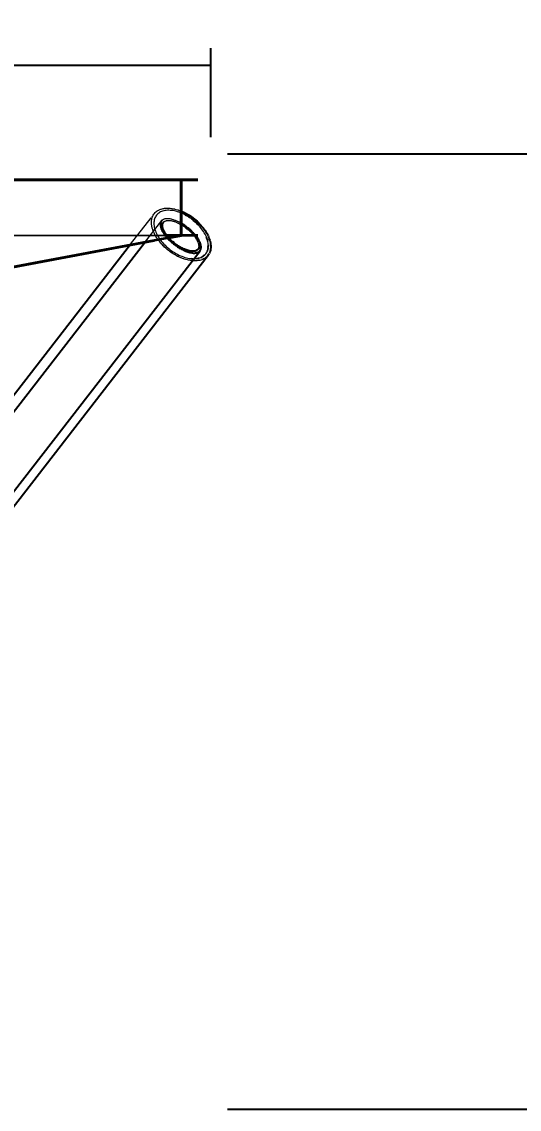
# Model space of a CAD drawing. Header units: millimetres. Extents: x -11795 to 47768, y 22971 to 65021.
# Drawn here: x 5537 to 7777, y 37624 to 42516 of the extents above; entities that cross this region are included whole.
import ezdxf

# ---------------------------------------------------------------- set-up
doc = ezdxf.new("R2010")
doc.units = ezdxf.units.MM
doc.linetypes.add('HIDDEN_50', pattern=[225, 150, -75])
for name, color, linetype, lineweight in [('DIMENSIONS', 3, 'Continuous', 18), ('PLATE_HIDDEN', 8, 'HIDDEN_50', 18), ('PLATE_VISIBLE', 7, 'Continuous', 35), ('PROFILE_HIDDEN', 9, 'HIDDEN_50', 18), ('PROFILE_VISIBLE', 4, 'Continuous', 25)]:
    doc.layers.add(name, color=color, linetype=linetype, lineweight=lineweight)
doc.styles.add('OpenSansCondensed-Light', font='OpenSansCondensed-Light.ttf')
doc.dimstyles.new('DIM_1_50', dxfattribs={"dimscale": 50, "dimtxt": 2.5, "dimasz": 2.5, "dimexe": 1.5, "dimexo": 1.5, "dimgap": 1, "dimtad": 1, "dimdec": 0, "dimzin": 12, "dimdsep": 46, "dimtxsty": 'OpenSansCondensed-Light', "dimtsz": 0.00125, "dimcen": 2.5, "dimclrd": 3, "dimclre": 3, "dimclrt": 3, "dimazin": 3, "dimtfac": 0.5, "dimtmove": 2, "dimatfit": 3})

msp = doc.modelspace()

# ---------------------------------------------------------------- linework, layer by layer
at = {"layer": 'PLATE_HIDDEN'}
for p, q in [((6254.9, 41554.9), (6254.9, 41649.9)), ((6254.9, 41649.9), (6254.9, 41554.9)), ((6254.9, 41599.9), (6254.9, 41554.9)), ((6254.9, 41599.9), (6254.9, 41554.9)), ((6254.9, 41599.9), (6254.9, 41554.9)), ((-1163.1, 41554.9), (6329.9, 41554.9)), ((6329.9, 41554.9), (-1163.1, 41554.9)), ((6254.9, 41554.9), (4754.9, 41554.9)), ((6254.9, 41554.9), (4754.9, 41554.9)), ((6254.9, 41554.9), (4754.9, 41554.9)), ((4829.9, 41554.9), (6179.9, 41554.9)), ((6179.9, 41554.9), (4829.9, 41554.9)), ((4829.9, 41554.9), (6179.9, 41554.9)), ((6179.9, 41554.9), (4829.9, 41554.9)), ((6132.1, 41531.7), (6191, 41542.8)), ((6132.4, 41531.8), (6191.2, 41542.8)), ((6179.9, 41554.9), (6329.9, 41554.9))]:
    msp.add_line(p, q, dxfattribs=at)
at = {"layer": 'PLATE_VISIBLE'}
for p, q in [((6179.9, 41804.9), (3367.2, 41804.9)), ((3367.2, 41804.9), (6179.9, 41804.9)), ((6179.9, 41804.9), (3367.2, 41804.9)), ((3367.2, 41804.9), (6179.9, 41804.9)), ((6329.9, 41804.9), (3367.3, 41804.9)), ((3367.3, 41804.9), (6329.9, 41804.9)), ((6254.9, 41804.9), (3373.6, 41804.9)), ((3373.8, 41804.9), (6179.9, 41804.9)), ((6179.9, 41804.9), (3373.8, 41804.9)), ((4754.9, 41804.9), (6254.9, 41804.9)), ((4754.9, 41804.9), (6254.9, 41804.9)), ((4754.9, 41804.9), (6254.9, 41804.9)), ((6329.9, 41804.9), (6179.9, 41804.9)), ((6179.9, 41804.9), (6329.9, 41804.9)), ((6254.9, 41804.9), (6254.9, 41599.9)), ((6254.9, 41649.9), (6254.9, 41804.9)), ((6254.9, 41804.9), (6254.9, 41599.9)), ((6254.9, 41804.9), (6254.9, 41554.9)), ((6254.9, 41804.9), (6254.9, 41649.9)), ((6254.9, 41554.9), (6254.9, 41804.9)), ((6254.9, 41804.9), (6254.9, 41599.9)), ((6254.9, 41554.9), (3369.6, 41010.9)), ((3369.6, 41010.9), (6132.4, 41531.8)), ((3371.6, 41011.3), (6132.1, 41531.7)), ((6329.9, 41554.9), (6179.9, 41554.9)), ((6191, 41542.8), (6254.9, 41554.9)), ((6191.2, 41542.8), (6254.9, 41554.9))]:
    msp.add_line(p, q, dxfattribs=at)
at = {"layer": 'PROFILE_HIDDEN'}
for p, q in [((6168.8, 41674.7), (6174.3, 41675.9)), ((6174.3, 41675.9), (6176.3, 41676.2)), ((6176.3, 41676.2), (6180, 41676.8)), ((6180, 41676.8), (6185.9, 41677.4)), ((6185.9, 41677.4), (6188, 41677.4)), ((6188, 41677.4), (6192.1, 41677.6)), ((6192.1, 41677.6), (6198.4, 41677.5)), ((6198.4, 41677.5), (6200.4, 41677.3)), ((6200.4, 41677.3), (6204.8, 41677.1)), ((6204.8, 41677.1), (6211.4, 41676.3)), ((6211.4, 41676.3), (6213.5, 41676)), ((6213.5, 41676), (6218.2, 41675.2)), ((6027.4, 41515.7), (6134.5, 41653.8)), ((6122.1, 41624.2), (6122.5, 41626.9)), ((6122.5, 41626.9), (6123.6, 41631.9)), ((6123.6, 41631.9), (6124.3, 41634.2)), ((6124.3, 41634.2), (6125.1, 41636.8)), ((6125.1, 41636.8), (6126.9, 41641.4)), ((6126.9, 41641.4), (6127.9, 41643.4)), ((6127.9, 41643.4), (6129.1, 41645.8)), ((6129.1, 41645.8), (6131.6, 41649.9)), ((6131.6, 41649.9), (6132.9, 41651.6)), ((6132.9, 41651.6), (6134.5, 41653.8)), ((6135.2, 41629), (6133.9, 41624.3)), ((6134.5, 41653.8), (6137.7, 41657.4)), ((6136.8, 41633.5), (6135.2, 41629)), ((6138.9, 41637.8), (6136.8, 41633.5)), ((6137.7, 41657.4), (6139.2, 41658.8)), ((6141.2, 41641.8), (6138.9, 41637.8)), ((6139.2, 41658.8), (6141.3, 41660.8)), ((6143.9, 41645.6), (6141.2, 41641.8)), ((6141.3, 41660.8), (6145.1, 41663.9)), ((6147, 41649.1), (6143.9, 41645.6)), ((6145.1, 41663.9), (6146.8, 41665)), ((6146.8, 41665), (6149.3, 41666.6)), ((6150.3, 41652.3), (6147, 41649.1)), ((6149.3, 41666.6), (6153.8, 41669.1)), ((6154, 41655.3), (6150.3, 41652.3)), ((6153.8, 41669.1), (6155.6, 41669.9)), ((6158, 41657.9), (6154, 41655.3)), ((6155.6, 41669.9), (6158.5, 41671.3)), ((6162.3, 41660.3), (6158, 41657.9)), ((6158.5, 41671.3), (6163.5, 41673.1)), ((6166.9, 41662.3), (6162.3, 41660.3)), ((6163.5, 41673.1), (6165.4, 41673.7)), ((6165.4, 41673.7), (6168.8, 41674.7)), ((6171.7, 41664.1), (6166.9, 41662.3)), ((6176.8, 41665.5), (6171.7, 41664.1)), ((6175.4, 41626.9), (6173, 41625.7)), ((6176.6, 41627.4), (6175.4, 41626.9)), ((6178.1, 41628), (6176.6, 41627.4)), ((6182.1, 41666.6), (6176.8, 41665.5)), ((6180.9, 41628.8), (6178.1, 41628)), ((6182.3, 41629.1), (6180.9, 41628.8)), ((6187.7, 41667.4), (6182.1, 41666.6)), ((6184, 41629.5), (6182.3, 41629.1)), ((6187.3, 41629.9), (6184, 41629.5)), ((6188.8, 41630), (6187.3, 41629.9)), ((6193.4, 41667.8), (6187.7, 41667.4)), ((6190.7, 41630.1), (6188.8, 41630)), ((6194.3, 41630.1), (6190.7, 41630.1)), ((6199.4, 41667.9), (6193.4, 41667.8)), ((6195.9, 41630), (6194.3, 41630.1)), ((6198.1, 41629.9), (6195.9, 41630)), ((6202, 41629.4), (6198.1, 41629.9)), ((6205.5, 41667.7), (6199.4, 41667.9)), ((6203.7, 41629.2), (6202, 41629.4)), ((6206.1, 41628.8), (6203.7, 41629.2)), ((6211.7, 41667.1), (6205.5, 41667.7)), ((6210.3, 41627.9), (6206.1, 41628.8)), ((6212, 41627.5), (6210.3, 41627.9)), ((6218.1, 41666.3), (6211.7, 41667.1)), ((6214.7, 41626.9), (6212, 41627.5)), ((6219.1, 41625.6), (6214.7, 41626.9)), ((6224.6, 41665.1), (6218.1, 41666.3)), ((6218.2, 41675.2), (6225, 41673.8)), ((6231.2, 41663.5), (6224.6, 41665.1)), ((6225, 41673.8), (6227, 41673.3)), ((6227, 41673.3), (6231.9, 41672.1)), ((6237.9, 41661.7), (6231.2, 41663.5)), ((6231.9, 41672.1), (6238.9, 41670)), ((6244.6, 41659.5), (6237.9, 41661.7)), ((6238.9, 41670), (6240.8, 41669.4)), ((6240.8, 41669.4), (6245.9, 41667.7)), ((6251.3, 41657.1), (6244.6, 41659.5)), ((6245.9, 41667.7), (6252.9, 41665)), ((6258.1, 41654.3), (6251.3, 41657.1)), ((6252.9, 41665), (6253.8, 41664.7)), ((6264.8, 41651.3), (6258.1, 41654.3)), ((6271.6, 41647.9), (6264.8, 41651.3)), ((6274.9, 41646.1), (6271.6, 41647.9)), ((6284.8, 41640.5), (6281.5, 41642.4)), ((6288.1, 41638.4), (6284.8, 41640.5)), ((6297.7, 41632), (6294.5, 41634.2)), ((6300.9, 41629.7), (6297.7, 41632)), ((6090.7, 41522.2), (6157.8, 41608.8)), ((6121.4, 41616.3), (6121.8, 41621.7)), ((6121.4, 41613.5), (6121.4, 41616.3)), ((6121.4, 41610.7), (6121.4, 41613.5)), ((6121.8, 41605), (6121.4, 41610.7)), ((6121.8, 41621.7), (6122.1, 41624.2)), ((6122.2, 41602.2), (6121.8, 41605)), ((6122.6, 41599.2), (6122.2, 41602.2)), ((6123.7, 41593.2), (6122.6, 41599.2)), ((6124.4, 41590.4), (6123.7, 41593.2)), ((6125.2, 41587.2), (6124.4, 41590.4)), ((6127, 41581.1), (6125.2, 41587.2)), ((6128, 41578.3), (6127, 41581.1)), ((6129.2, 41574.9), (6128, 41578.3)), ((6132.4, 41614.3), (6132.3, 41609.1)), ((6132.3, 41609.1), (6132.5, 41603.7)), ((6133, 41619.4), (6132.4, 41614.3)), ((6132.5, 41603.7), (6133, 41598.1)), ((6133.9, 41624.3), (6133, 41619.4)), ((6133, 41598.1), (6134, 41592.5)), ((6134, 41592.5), (6135.3, 41586.7)), ((6135.3, 41586.7), (6136.9, 41580.8)), ((6136.9, 41580.8), (6139, 41574.9)), ((6170.7, 41624.2), (6169.7, 41623.4)), ((6171.8, 41624.9), (6170.7, 41624.2)), ((6173, 41625.7), (6171.8, 41624.9)), ((6178.7, 41616.7), (6179.2, 41617.1)), ((6179.2, 41617.1), (6181.3, 41618.5)), ((6181.3, 41618.5), (6182.4, 41619.1)), ((6182.4, 41619.1), (6183.6, 41619.7)), ((6183.6, 41619.7), (6186.2, 41620.6)), ((6186.2, 41620.6), (6187.5, 41621)), ((6187.5, 41621), (6189, 41621.4)), ((6189, 41621.4), (6191.9, 41621.9)), ((6191.9, 41621.9), (6193.3, 41622.1)), ((6193.3, 41622.1), (6195.1, 41622.3)), ((6195.1, 41622.3), (6198.4, 41622.4)), ((6198.4, 41622.4), (6199.9, 41622.3)), ((6199.9, 41622.3), (6201.9, 41622.3)), ((6201.9, 41622.3), (6205.6, 41621.9)), ((6205.6, 41621.9), (6207.1, 41621.7)), ((6207.1, 41621.7), (6209.4, 41621.4)), ((6209.4, 41621.4), (6213.3, 41620.7)), ((6213.3, 41620.7), (6214.9, 41620.3)), ((6214.9, 41620.3), (6217.4, 41619.7)), ((6217.4, 41619.7), (6221.6, 41618.6)), ((6220.8, 41625), (6219.1, 41625.6)), ((6223.6, 41624.1), (6220.8, 41625)), ((6221.6, 41618.6), (6223.2, 41618.1)), ((6223.2, 41618.1), (6225.9, 41617.2)), ((6228.2, 41622.4), (6223.6, 41624.1)), ((6225.9, 41617.2), (6230.2, 41615.6)), ((6229.9, 41621.8), (6228.2, 41622.4)), ((6232.9, 41620.6), (6229.9, 41621.8)), ((6230.2, 41615.6), (6231.8, 41615)), ((6231.8, 41615), (6234.6, 41613.9)), ((6237.7, 41618.5), (6232.9, 41620.6)), ((6234.6, 41613.9), (6239.1, 41611.9)), ((6239.2, 41617.8), (6237.7, 41618.5)), ((6239.1, 41611.9), (6240.6, 41611.2)), ((6242.4, 41616.3), (6239.2, 41617.8)), ((6240.6, 41611.2), (6243.7, 41609.8)), ((6247.2, 41613.8), (6242.4, 41616.3)), ((6243.7, 41609.8), (6248.2, 41607.5)), ((6248.8, 41613), (6247.2, 41613.8)), ((6248.2, 41607.5), (6249.7, 41606.7)), ((6252.1, 41611.3), (6248.8, 41613)), ((6249.7, 41606.7), (6252.8, 41605.1)), ((6254.5, 41609.9), (6252.1, 41611.3)), ((6252.8, 41605.1), (6255.1, 41603.7)), ((6337.8, 41596.2), (6335.3, 41599)), ((6342.7, 41590.5), (6337.8, 41596.2)), ((6347.2, 41584.7), (6342.7, 41590.5)), ((6351.6, 41578.9), (6347.2, 41584.7)), ((6355.6, 41572.9), (6351.6, 41578.9)), ((6131.8, 41568.7), (6129.2, 41574.9)), ((6133, 41565.9), (6131.8, 41568.7)), ((6134.7, 41562.4), (6133, 41565.9)), ((6137.9, 41556.1), (6134.7, 41562.4)), ((6139.4, 41553.5), (6137.9, 41556.1)), ((6139, 41574.9), (6141.3, 41569)), ((6141.5, 41549.9), (6139.4, 41553.5)), ((6141.3, 41569), (6144.1, 41563)), ((6145.3, 41543.7), (6141.5, 41549.9)), ((6144.1, 41563), (6147.1, 41557)), ((6147, 41541.2), (6145.3, 41543.7)), ((6149.5, 41537.5), (6147, 41541.2)), ((6147.1, 41557), (6150.5, 41551)), ((6154, 41531.3), (6149.5, 41537.5)), ((6150.5, 41551), (6154.2, 41545)), ((6155.8, 41529), (6154, 41531.3)), ((6154.2, 41545), (6158.2, 41539.1)), ((6158.8, 41525.3), (6155.8, 41529)), ((6158.2, 41539.1), (6162.5, 41533.2)), ((6162.5, 41533.2), (6167.1, 41527.4)), ((6359.3, 41567), (6355.6, 41572.9)), ((6362.7, 41561), (6359.3, 41567)), ((6365.7, 41555), (6362.7, 41561)), ((6368.4, 41549), (6365.7, 41555)), ((6369.6, 41546), (6368.4, 41549)), ((6163.8, 41519.3), (6158.8, 41525.3)), ((6165.7, 41517.2), (6163.8, 41519.3)), ((6169.1, 41513.5), (6165.7, 41517.2)), ((6167.1, 41527.4), (6172, 41521.7)), ((6174.6, 41507.8), (6169.1, 41513.5)), ((6172, 41521.7), (6177.1, 41516.1)), ((6176.6, 41505.8), (6174.6, 41507.8)), ((6180.3, 41502.2), (6176.6, 41505.8)), ((6177.1, 41516.1), (6182.4, 41510.7)), ((6186.3, 41496.8), (6180.3, 41502.2)), ((6182.4, 41510.7), (6188, 41505.4)), ((6188.3, 41495), (6186.3, 41496.8)), ((6188, 41505.4), (6193.7, 41500.2)), ((6192.4, 41491.5), (6188.3, 41495)), ((6198.7, 41486.5), (6192.4, 41491.5)), ((6193.7, 41500.2), (6199.7, 41495.3)), ((6200.8, 41485), (6198.7, 41486.5)), ((6199.7, 41495.3), (6205.8, 41490.5)), ((6205.2, 41481.6), (6200.8, 41485)), ((6211.8, 41477), (6205.2, 41481.6)), ((6205.8, 41490.5), (6212.1, 41485.9)), ((6212.1, 41485.9), (6218.4, 41481.6)), ((6218.4, 41481.6), (6225, 41477.5)), ((6368.6, 41476.2), (6370.9, 41480.2)), ((6370.9, 41480.2), (6371.9, 41482.3)), ((6373.8, 41486.7), (6374.6, 41488.9)), ((6374.6, 41488.9), (6375.2, 41491.3)), ((6375.8, 41525.5), (6375.2, 41528.4)), ((6376.7, 41519.8), (6375.8, 41525.5)), ((6376.3, 41496.1), (6376.8, 41498.6)), ((6377.3, 41514.3), (6376.7, 41519.8)), ((6376.8, 41498.6), (6377.1, 41501.1)), ((6377.4, 41511.6), (6377.3, 41514.3)), ((6213.8, 41475.7), (6211.8, 41477)), ((6218.5, 41472.6), (6213.8, 41475.7)), ((6225.4, 41468.4), (6218.5, 41472.6)), ((6225, 41477.5), (6231.5, 41473.6)), ((6227.3, 41467.3), (6225.4, 41468.4)), ((6232.3, 41464.5), (6227.3, 41467.3)), ((6231.5, 41473.6), (6238.2, 41470)), ((6239.2, 41460.8), (6232.3, 41464.5)), ((6238.2, 41470), (6244.9, 41466.7)), ((6241.1, 41459.9), (6239.2, 41460.8)), ((6246.3, 41457.5), (6241.1, 41459.9)), ((6244.9, 41466.7), (6251.7, 41463.6)), ((6253.3, 41454.4), (6246.3, 41457.5)), ((6251.7, 41463.6), (6258.4, 41460.9)), ((6255.1, 41453.7), (6253.3, 41454.4)), ((6260.4, 41451.6), (6255.1, 41453.7)), ((6258.4, 41460.9), (6265.2, 41458.4)), ((6267.4, 41449.1), (6260.4, 41451.6)), ((6265.2, 41458.4), (6271.9, 41456.3)), ((6269, 41448.5), (6267.4, 41449.1)), ((6274.4, 41446.9), (6269, 41448.5)), ((6271.9, 41456.3), (6278.6, 41454.4)), ((6281.3, 41445), (6274.4, 41446.9)), ((6278.6, 41454.4), (6285.2, 41452.9)), ((6282.8, 41444.6), (6281.3, 41445)), ((6288.2, 41443.4), (6282.8, 41444.6)), ((6285.2, 41452.9), (6291.7, 41451.7)), ((6295, 41442.2), (6288.2, 41443.4)), ((6291.7, 41451.7), (6298, 41450.8)), ((6296.3, 41442), (6295, 41442.2)), ((6301.6, 41441.2), (6296.3, 41442)), ((6298, 41450.8), (6301.2, 41450.5)), ((6308.2, 41440.6), (6301.6, 41441.2)), ((6307.4, 41450.2), (6310.4, 41450)), ((6309.4, 41440.6), (6308.2, 41440.6)), ((6314.6, 41440.4), (6309.4, 41440.6)), ((6310.4, 41450), (6316.3, 41450.2)), ((6320.8, 41440.4), (6314.6, 41440.4)), ((6316.3, 41450.2), (6322.1, 41450.6)), ((6321.8, 41440.5), (6320.8, 41440.4)), ((6326.8, 41440.8), (6321.8, 41440.5)), ((6322.1, 41450.6), (6324.9, 41451)), ((6332.7, 41441.6), (6326.8, 41440.8)), ((6333.5, 41441.7), (6332.7, 41441.6)), ((6338.3, 41442.6), (6333.5, 41441.7)), ((6335.5, 41453.2), (6338.1, 41453.9)), ((6338.1, 41453.9), (6342.9, 41455.6)), ((6343.7, 41444), (6338.3, 41442.6)), ((6342.9, 41455.6), (6345.2, 41456.6)), ((6344.3, 41444.2), (6343.7, 41444)), ((6348.8, 41445.7), (6344.3, 41444.2)), ((6353.7, 41447.7), (6348.8, 41445.7)), ((6349.6, 41458.9), (6351.8, 41460)), ((6351.8, 41460), (6353.8, 41461.4)), ((6361.1, 41467.3), (6362.8, 41468.9)), ((6362.8, 41468.9), (6365.9, 41472.4)), ((6365.9, 41472.4), (6368.6, 41476.2))]:
    msp.add_line(p, q, dxfattribs=at)
at = {"layer": 'PROFILE_VISIBLE'}
for p, q in [((6253.8, 41664.7), (6254.7, 41664.3)), ((6254.7, 41664.3), (6260, 41662.1)), ((6260, 41662.1), (6267, 41658.8)), ((6267, 41658.8), (6268.7, 41658)), ((6268.7, 41658), (6274, 41655.3)), ((6274, 41655.3), (6281, 41651.5)), ((6278.2, 41644.3), (6274.9, 41646.1)), ((6281.5, 41642.4), (6278.2, 41644.3)), ((6281, 41651.5), (6282.5, 41650.7)), ((6282.5, 41650.7), (6287.8, 41647.5)), ((6287.8, 41647.5), (6294.6, 41643.2)), ((6291.3, 41636.4), (6288.1, 41638.4)), ((6294.5, 41634.2), (6291.3, 41636.4)), ((6294.6, 41643.2), (6296, 41642.3)), ((6296, 41642.3), (6301.3, 41638.7)), ((6304, 41627.5), (6300.9, 41629.7)), ((6301.3, 41638.7), (6307.8, 41633.9)), ((6310.1, 41622.7), (6304, 41627.5)), ((6307.8, 41633.9), (6309, 41633)), ((6309, 41633), (6314.2, 41629)), ((6314.2, 41629), (6320.5, 41623.8)), ((6157.8, 41608.8), (6167, 41620.7)), ((6161.8, 41607.4), (6161.6, 41605.8)), ((6161.6, 41605.8), (6161.6, 41602.7)), ((6161.6, 41602.7), (6161.7, 41601.3)), ((6161.7, 41601.3), (6161.9, 41599.5)), ((6161.9, 41608.7), (6161.8, 41607.4)), ((6162.4, 41611.4), (6161.9, 41608.7)), ((6161.9, 41599.5), (6162.4, 41596.2)), ((6162.8, 41612.8), (6162.4, 41611.4)), ((6162.4, 41596.2), (6162.7, 41594.8)), ((6162.7, 41594.8), (6163.1, 41592.8)), ((6163.2, 41614), (6162.8, 41612.8)), ((6163.1, 41592.8), (6164.1, 41589.2)), ((6164.2, 41616.4), (6163.2, 41614)), ((6164.1, 41589.2), (6164.6, 41587.8)), ((6164.9, 41617.5), (6164.2, 41616.4)), ((6164.6, 41587.8), (6165.4, 41585.6)), ((6165.5, 41618.6), (6164.9, 41617.5)), ((6165.4, 41585.6), (6166.9, 41581.9)), ((6167, 41620.7), (6165.5, 41618.6)), ((6166.9, 41581.9), (6167.5, 41580.4)), ((6167.9, 41621.6), (6167, 41620.7)), ((6167.5, 41580.4), (6168.6, 41578)), ((6168.7, 41622.5), (6167.9, 41621.6)), ((6168.6, 41578), (6170.6, 41574.2)), ((6169.7, 41623.4), (6168.7, 41622.5)), ((6170.8, 41599.5), (6171, 41602.3)), ((6170.8, 41598.2), (6170.8, 41599.5)), ((6170.9, 41596.6), (6170.8, 41598.2)), ((6171.2, 41593.5), (6170.9, 41596.6)), ((6171, 41602.3), (6171.2, 41603.7)), ((6171.2, 41603.7), (6171.4, 41604.9)), ((6171.4, 41592.2), (6171.2, 41593.5)), ((6171.4, 41604.9), (6172.1, 41607.4)), ((6171.8, 41590.3), (6171.4, 41592.2)), ((6172.6, 41587), (6171.8, 41590.3)), ((6172.1, 41607.4), (6172.6, 41608.6)), ((6172.6, 41608.6), (6173, 41609.7)), ((6173.1, 41585.6), (6172.6, 41587)), ((6173, 41609.7), (6174.2, 41611.9)), ((6173.7, 41583.6), (6173.1, 41585.6)), ((6175, 41580.1), (6173.7, 41583.6)), ((6174.2, 41611.9), (6174.9, 41612.9)), ((6174.9, 41612.9), (6175.6, 41613.8)), ((6175.6, 41578.7), (6175, 41580.1)), ((6175.6, 41613.8), (6177.3, 41615.6)), ((6176.6, 41576.5), (6175.6, 41578.7)), ((6177.3, 41615.6), (6178.2, 41616.3)), ((6178.2, 41616.3), (6178.7, 41616.7)), ((6256.9, 41608.5), (6254.5, 41609.9)), ((6255.1, 41603.7), (6257.4, 41602.4)), ((6258.3, 41607.6), (6256.9, 41608.5)), ((6257.4, 41602.4), (6258.7, 41601.6)), ((6261.7, 41605.6), (6258.3, 41607.6)), ((6258.7, 41601.6), (6261.9, 41599.6)), ((6266.5, 41602.5), (6261.7, 41605.6)), ((6261.9, 41599.6), (6266.5, 41596.7)), ((6267.9, 41601.6), (6266.5, 41602.5)), ((6266.5, 41596.7), (6267.7, 41595.9)), ((6267.7, 41595.9), (6270.9, 41593.6)), ((6271.3, 41599.4), (6267.9, 41601.6)), ((6270.9, 41593.6), (6275.4, 41590.5)), ((6276, 41596), (6271.3, 41599.4)), ((6275.4, 41590.5), (6276.5, 41589.6)), ((6277.2, 41595.1), (6276, 41596)), ((6276.5, 41589.6), (6279.8, 41587.2)), ((6280.6, 41592.6), (6277.2, 41595.1)), ((6279.8, 41587.2), (6284, 41583.7)), ((6285.2, 41589), (6280.6, 41592.6)), ((6284, 41583.7), (6285.1, 41582.9)), ((6285.1, 41582.9), (6288.2, 41580.2)), ((6286.3, 41588.1), (6285.2, 41589)), ((6289.7, 41585.4), (6286.3, 41588.1)), ((6288.2, 41580.2), (6292.3, 41576.6)), ((6294, 41581.7), (6289.7, 41585.4)), ((6295, 41580.8), (6294, 41581.7)), ((6298.3, 41577.8), (6295, 41580.8)), ((6302.4, 41573.9), (6298.3, 41577.8)), ((6316.1, 41617.7), (6310.1, 41622.7)), ((6321.8, 41612.6), (6316.1, 41617.7)), ((6320.5, 41623.8), (6321.5, 41622.9)), ((6321.5, 41622.9), (6326.5, 41618.5)), ((6327.4, 41607.3), (6321.8, 41612.6)), ((6326.5, 41618.5), (6332.4, 41613)), ((6332.7, 41601.8), (6327.4, 41607.3)), ((6332.4, 41613), (6333.2, 41612.1)), ((6335.3, 41599), (6332.7, 41601.8)), ((6333.2, 41612.1), (6338, 41607.3)), ((6338, 41607.3), (6343.4, 41601.5)), ((6343.4, 41601.5), (6344.1, 41600.8)), ((6344.1, 41600.8), (6348.5, 41595.6)), ((6348.5, 41595.6), (6353.4, 41589.6)), ((6353.4, 41589.6), (6354, 41588.9)), ((6354, 41588.9), (6358, 41583.6)), ((6358, 41583.6), (6362.4, 41577.4)), ((6170.6, 41574.2), (6171.4, 41572.7)), ((6171.4, 41572.7), (6172.8, 41570.2)), ((6172.8, 41570.2), (6175.2, 41566.2)), ((6175.2, 41566.2), (6176.1, 41564.8)), ((6176.1, 41564.8), (6177.8, 41562.2)), ((6178.4, 41572.8), (6176.6, 41576.5)), ((6177.8, 41562.2), (6180.7, 41558.1)), ((6179.2, 41571.5), (6178.4, 41572.8)), ((6180.5, 41569.1), (6179.2, 41571.5)), ((6182.7, 41565.3), (6180.5, 41569.1)), ((6180.7, 41558.1), (6181.7, 41556.8)), ((6181.7, 41556.8), (6183.7, 41554.1)), ((6183.6, 41564), (6182.7, 41565.3)), ((6185.2, 41561.5), (6183.6, 41564)), ((6183.7, 41554.1), (6187, 41550)), ((6187.9, 41557.7), (6185.2, 41561.5)), ((6187, 41550), (6188.1, 41548.7)), ((6188.9, 41556.4), (6187.9, 41557.7)), ((6188.1, 41548.7), (6190.4, 41545.9)), ((6190.8, 41553.8), (6188.9, 41556.4)), ((6190.4, 41545.9), (6194, 41541.9)), ((6193.9, 41549.9), (6190.8, 41553.8)), ((6194.9, 41548.7), (6193.9, 41549.9)), ((6194, 41541.9), (6195.1, 41540.7)), ((6197.1, 41546.1), (6194.9, 41548.7)), ((6195.1, 41540.7), (6197.8, 41537.8)), ((6200.6, 41542.3), (6197.1, 41546.1)), ((6197.8, 41537.8), (6201.7, 41533.9)), ((6201.7, 41541.1), (6200.6, 41542.3)), ((6204.2, 41538.5), (6201.7, 41541.1)), ((6201.7, 41533.9), (6202.9, 41532.8)), ((6202.9, 41532.8), (6205.8, 41530)), ((6207.9, 41534.7), (6204.2, 41538.5)), ((6205.8, 41530), (6210, 41526.1)), ((6209, 41533.7), (6207.9, 41534.7)), ((6211.8, 41531), (6209, 41533.7)), ((6215.9, 41527.4), (6211.8, 41531)), ((6292.3, 41576.6), (6293.2, 41575.8)), ((6293.2, 41575.8), (6296.3, 41573)), ((6296.3, 41573), (6300.1, 41569.3)), ((6300.1, 41569.3), (6300.9, 41568.5)), ((6300.9, 41568.5), (6303.8, 41565.5)), ((6303.3, 41573.1), (6302.4, 41573.9)), ((6306.4, 41570), (6303.3, 41573.1)), ((6303.8, 41565.5), (6307.3, 41561.7)), ((6310.3, 41566), (6306.4, 41570)), ((6307.3, 41561.7), (6308, 41560.9)), ((6308, 41560.9), (6310.7, 41557.8)), ((6311, 41565.2), (6310.3, 41566)), ((6310.7, 41557.8), (6313.8, 41554)), ((6314, 41562), (6311, 41565.2)), ((6313.8, 41554), (6314.4, 41553.3)), ((6317.5, 41557.9), (6314, 41562)), ((6314.4, 41553.3), (6316.8, 41550.1)), ((6316.8, 41550.1), (6319.6, 41546.3)), ((6318.1, 41557.2), (6317.5, 41557.9)), ((6320.8, 41553.8), (6318.1, 41557.2)), ((6319.6, 41546.3), (6320, 41545.7)), ((6320, 41545.7), (6322.2, 41542.4)), ((6324, 41549.8), (6320.8, 41553.8)), ((6322.2, 41542.4), (6324.6, 41538.6)), ((6324.5, 41549.1), (6324, 41549.8)), ((6326.9, 41545.7), (6324.5, 41549.1)), ((6324.6, 41538.6), (6324.9, 41538.1)), ((6324.9, 41538.1), (6326.7, 41534.9)), ((6326.7, 41534.9), (6328.7, 41531.2)), ((6329.7, 41541.6), (6326.9, 41545.7)), ((6328.9, 41530.7), (6330.4, 41527.5)), ((6330.1, 41541), (6329.7, 41541.6)), ((6332.2, 41537.6), (6330.1, 41541)), ((6334.5, 41533.7), (6332.2, 41537.6)), ((6334.8, 41533.1), (6334.5, 41533.7)), ((6336.6, 41529.7), (6334.8, 41533.1)), ((6338.5, 41525.9), (6336.6, 41529.7)), ((6362.4, 41577.4), (6362.8, 41576.8)), ((6362.8, 41576.8), (6366.4, 41571.2)), ((6366.4, 41571.2), (6370.1, 41564.9)), ((6370.8, 41543), (6369.6, 41546)), ((6370.1, 41564.9), (6370.4, 41564.4)), ((6370.4, 41564.4), (6373.5, 41558.7)), ((6372.8, 41537.1), (6370.8, 41543)), ((6374.5, 41531.3), (6372.8, 41537.1)), ((6373.5, 41558.7), (6376.6, 41552.4)), ((6375.2, 41528.4), (6374.5, 41531.3)), ((6376.8, 41552), (6379.3, 41546.2)), ((6379.3, 41546.2), (6381.7, 41540)), ((6381.8, 41539.7), (6383.7, 41533.8)), ((6383.7, 41533.8), (6385.4, 41527.7)), ((4485.2, 39526.4), (6027.4, 41515.7)), ((4521.2, 39497.8), (6090.7, 41522.2)), ((4623.9, 39272.7), (6339.9, 41486.2)), ((6210, 41526.1), (6211.1, 41525.1)), ((6211.1, 41525.1), (6214.3, 41522.3)), ((6214.3, 41522.3), (6218.7, 41518.6)), ((6217, 41526.5), (6215.9, 41527.4)), ((6220, 41523.8), (6217, 41526.5)), ((6218.7, 41518.6), (6219.8, 41517.7)), ((6219.8, 41517.7), (6223.2, 41515)), ((6224.2, 41520.4), (6220, 41523.8)), ((6223.2, 41515), (6227.8, 41511.5)), ((6225.3, 41519.6), (6224.2, 41520.4)), ((6228.6, 41517), (6225.3, 41519.6)), ((6227.8, 41511.5), (6228.9, 41510.7)), ((6233, 41513.8), (6228.6, 41517)), ((6228.9, 41510.7), (6232.5, 41508.1)), ((6232.5, 41508.1), (6237.3, 41504.9)), ((6234, 41513.1), (6233, 41513.8)), ((6237.4, 41510.6), (6234, 41513.1)), ((6237.3, 41504.9), (6238.3, 41504.2)), ((6242, 41507.7), (6237.4, 41510.6)), ((6238.3, 41504.2), (6242, 41501.8)), ((6242.9, 41507.1), (6242, 41507.7)), ((6242, 41501.8), (6246.8, 41498.8)), ((6246.5, 41504.8), (6242.9, 41507.1)), ((6251.1, 41502.1), (6246.5, 41504.8)), ((6246.8, 41498.8), (6247.8, 41498.2)), ((6247.8, 41498.2), (6251.7, 41495.9)), ((6252, 41501.6), (6251.1, 41502.1)), ((6251.7, 41495.9), (6256.5, 41493.3)), ((6255.6, 41499.5), (6252, 41501.6)), ((6260.2, 41497.2), (6255.6, 41499.5)), ((6256.5, 41493.3), (6257.4, 41492.8)), ((6257.4, 41492.8), (6261.3, 41490.8)), ((6261, 41496.8), (6260.2, 41497.2)), ((6264.8, 41494.9), (6261, 41496.8)), ((6261.3, 41490.8), (6266.1, 41488.4)), ((6269.3, 41492.9), (6264.8, 41494.9)), ((6266.1, 41488.4), (6266.9, 41488.1)), ((6266.9, 41488.1), (6270.9, 41486.3)), ((6270, 41492.6), (6269.3, 41492.9)), ((6273.7, 41491.1), (6270, 41492.6)), ((6270.9, 41486.3), (6275.6, 41484.3)), ((6278.1, 41489.4), (6273.7, 41491.1)), ((6275.6, 41484.3), (6276.3, 41484.1)), ((6276.3, 41484.1), (6280.2, 41482.6)), ((6278.7, 41489.2), (6278.1, 41489.4)), ((6282.4, 41487.9), (6278.7, 41489.2)), ((6280.2, 41482.6), (6284.8, 41481)), ((6286.7, 41486.7), (6282.4, 41487.9)), ((6284.8, 41481), (6285.4, 41480.8)), ((6285.4, 41480.8), (6289.3, 41479.6)), ((6287.2, 41486.5), (6286.7, 41486.7)), ((6290.8, 41485.6), (6287.2, 41486.5)), ((6294.8, 41484.8), (6290.8, 41485.6)), ((6298.7, 41484.1), (6295.2, 41484.7)), ((6302.4, 41483.7), (6298.7, 41484.1)), ((6306, 41483.5), (6302.7, 41483.7)), ((6309.4, 41483.5), (6306, 41483.5)), ((6312.7, 41483.7), (6309.6, 41483.5)), ((6315.7, 41484.2), (6312.7, 41483.7)), ((6318.6, 41484.8), (6315.9, 41484.2)), ((6321.3, 41485.7), (6318.6, 41484.8)), ((6323.7, 41486.7), (6321.4, 41485.7)), ((6326, 41488), (6323.7, 41486.7)), ((6328, 41489.5), (6326, 41488)), ((6329.8, 41491.1), (6328, 41489.5)), ((6331.3, 41493), (6329.8, 41491.1)), ((6330.4, 41527.5), (6331.8, 41524)), ((6332.6, 41495), (6331.3, 41493)), ((6331.9, 41523.6), (6333, 41520.5)), ((6332, 41479.5), (6334.3, 41480.9)), ((6333.7, 41497.2), (6332.6, 41495)), ((6333, 41520.5), (6334, 41517.2)), ((6334.4, 41499.6), (6333.7, 41497.2)), ((6334, 41516.9), (6334.7, 41513.9)), ((6334.4, 41480.9), (6336.4, 41482.5)), ((6335, 41502.2), (6334.5, 41499.6)), ((6334.7, 41513.9), (6335.2, 41510.8)), ((6335.3, 41504.8), (6335, 41502.2)), ((6335.2, 41510.6), (6335.4, 41507.8)), ((6335.4, 41507.8), (6335.3, 41504.9)), ((6336.4, 41482.5), (6338.3, 41484.2)), ((6338.3, 41484.2), (6339.9, 41486.2)), ((6340.1, 41522.1), (6338.6, 41525.4)), ((6339.9, 41486.2), (6341.3, 41488.3)), ((6341.4, 41518.4), (6340.1, 41522.1)), ((6341.3, 41488.3), (6342.5, 41490.6)), ((6342.6, 41514.8), (6341.6, 41518.1)), ((6342.5, 41490.6), (6343.4, 41493.1)), ((6343.4, 41511.3), (6342.6, 41514.8)), ((6343.4, 41493.1), (6344, 41495.8)), ((6344.1, 41508), (6343.5, 41511)), ((6344, 41495.8), (6344.4, 41498.5)), ((6344.4, 41504.7), (6344.1, 41508)), ((6344.4, 41498.6), (6344.6, 41501.6)), ((6344.6, 41501.6), (6344.5, 41504.5)), ((6371.9, 41482.3), (6372.9, 41484.5)), ((6372.9, 41484.5), (6373.8, 41486.7)), ((6375.2, 41491.3), (6375.9, 41493.7)), ((6375.9, 41493.7), (6376.3, 41496.1)), ((6377.1, 41501.1), (6377.3, 41503.6)), ((6377.3, 41503.6), (6377.5, 41508.9)), ((6377.5, 41508.9), (6377.4, 41511.6)), ((6385.5, 41483.6), (6383.8, 41478.8)), ((6385.4, 41527.5), (6386.7, 41521.7)), ((6386.8, 41488.5), (6385.5, 41483.7)), ((6386.7, 41521.7), (6387.6, 41515.9)), ((6387.7, 41493.6), (6386.8, 41488.5)), ((6387.6, 41515.8), (6388.2, 41510.1)), ((6388.2, 41499), (6387.7, 41493.7)), ((6388.2, 41510.1), (6388.4, 41504.4)), ((6388.4, 41504.4), (6388.2, 41499)), ((3543.3, 37811.2), (6376.7, 41466.1)), ((6289.3, 41479.6), (6293.7, 41478.4)), ((6293.7, 41478.4), (6294.2, 41478.3)), ((6294.2, 41478.3), (6297.9, 41477.5)), ((6297.9, 41477.5), (6302.1, 41476.7)), ((6301.2, 41450.5), (6304.3, 41450.3)), ((6302.5, 41476.7), (6306.1, 41476.2)), ((6304.3, 41450.3), (6307.4, 41450.2)), ((6306.1, 41476.2), (6310, 41475.8)), ((6310.3, 41475.8), (6313.7, 41475.7)), ((6313.7, 41475.7), (6317.2, 41475.8)), ((6317.4, 41475.9), (6320.5, 41476.1)), ((6320.5, 41476.1), (6323.7, 41476.7)), ((6323.9, 41476.7), (6326.7, 41477.4)), ((6324.9, 41451), (6327.6, 41451.4)), ((6326.7, 41477.4), (6329.4, 41478.4)), ((6327.6, 41451.4), (6333, 41452.5)), ((6329.5, 41478.4), (6332, 41479.5)), ((6333, 41452.5), (6335.5, 41453.2)), ((6345.2, 41456.6), (6347.5, 41457.7)), ((6347.5, 41457.7), (6349.6, 41458.9)), ((6353.8, 41461.4), (6355.8, 41462.7)), ((6358.3, 41450), (6354.2, 41448)), ((6355.8, 41462.7), (6359.4, 41465.6)), ((6362.6, 41452.7), (6358.3, 41450)), ((6359.4, 41465.6), (6361.1, 41467.3)), ((6366.6, 41455.6), (6363, 41453)), ((6370.3, 41458.8), (6366.6, 41455.6)), ((6373.7, 41462.3), (6370.6, 41459.1)), ((6376.7, 41466.1), (6373.7, 41462.3)), ((6379.5, 41470.1), (6376.9, 41466.3)), ((6381.8, 41474.3), (6379.5, 41470.1)), ((6383.8, 41478.8), (6381.9, 41474.6))]:
    msp.add_line(p, q, dxfattribs=at)

# ---------------------------------------------------------------- dimensions: what is measured, and where the dimension line sits
at = {"layer": 'DIMENSIONS'}
msp.add_linear_dim(base=(-5157.6, 42321.4), p1=(-5157.6, 41921.4), p2=(6388.4, 41921.4), dimstyle='DIM_1_50', dxfattribs=at).render()
msp.add_linear_dim(base=(13074.2, 37624.5), p1=(6388.4, 37624.5), p2=(6388.4, 41921.4), angle=90, dimstyle='DIM_1_50', dxfattribs=at).render()

doc.saveas('drawing.dxf')
